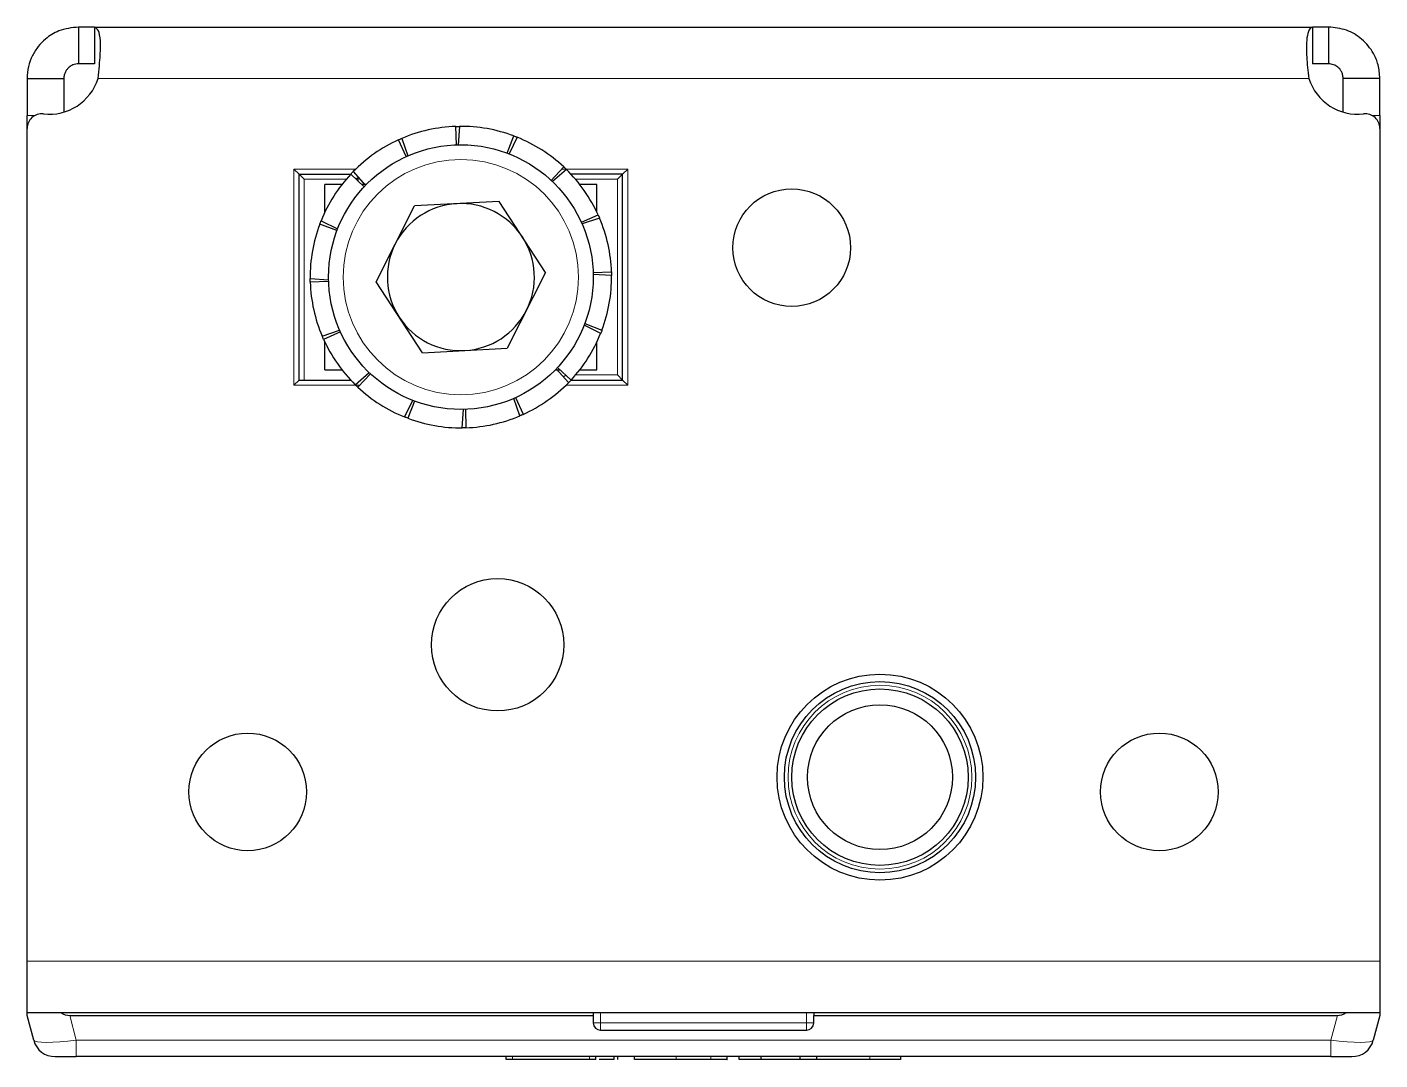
# Model space of a CAD drawing. Header units: millimetres. Extents: x -99 to 5725, y -1571 to 671.
# Drawn here: x 1643.6 to 1735.6, y -1570.9 to -1500.7 of the extents above; entities that cross this region are included whole.
import ezdxf

# ---------------------------------------------------------------- set-up
doc = ezdxf.new("R2010")
doc.units = ezdxf.units.MM

msp = doc.modelspace()

# ---------------------------------------------------------------- linework, layer by layer
at = {"color": 7, "linetype": 'Continuous', "lineweight": 25}
for p, q in [((1647.147, -1500.722), (1647.147, -1503.222)), ((1648.234, -1500.722), (1647.147, -1500.722)), ((1648.234, -1500.722), (1648.234, -1503.222)), ((1648.234, -1500.722), (1731.061, -1500.722)), ((1731.061, -1500.722), (1731.061, -1503.222)), ((1732.147, -1500.722), (1731.061, -1500.722)), ((1732.147, -1500.722), (1732.147, -1503.222)), ((1648.234, -1503.222), (1647.147, -1503.222)), ((1732.147, -1503.222), (1731.061, -1503.222)), ((1643.647, -1504.222), (1646.147, -1504.222)), ((1643.647, -1504.222), (1643.647, -1506.725)), ((1646.147, -1504.222), (1646.147, -1506.504)), ((1735.647, -1504.222), (1733.147, -1504.222)), ((1733.147, -1506.504), (1733.147, -1504.222)), ((1735.647, -1506.725), (1735.647, -1504.222)), ((1643.647, -1507.622), (1643.647, -1506.725)), ((1735.647, -1506.725), (1735.647, -1507.622)), ((1643.647, -1564.222), (1643.647, -1507.622)), ((1672.841, -1508.727), (1672.798, -1507.477)), ((1673.048, -1507.472), (1672.967, -1508.723)), ((1735.647, -1507.622), (1735.647, -1564.222)), ((1669.422, -1509.529), (1668.905, -1508.391)), ((1669.133, -1508.29), (1669.537, -1509.478)), ((1676.307, -1509.294), (1676.745, -1508.124)), ((1676.978, -1508.214), (1676.424, -1509.339)), ((1661.797, -1510.372), (1662.147, -1510.722)), ((1665.83, -1510.544), (1666.657, -1511.487)), ((1679.291, -1511.145), (1680.144, -1510.231)), ((1680.325, -1510.404), (1679.382, -1511.231)), ((1684.147, -1510.722), (1684.497, -1510.372)), ((1662.147, -1510.722), (1665.66, -1510.722)), ((1662.147, -1524.722), (1662.147, -1510.722)), ((1662.147, -1510.722), (1662.497, -1511.072)), ((1663.897, -1513.306), (1663.897, -1511.422)), ((1665.062, -1511.422), (1663.897, -1511.422)), ((1666.57, -1511.578), (1665.657, -1510.725)), ((1666.147, -1510.972), (1666.147, -1511.183)), ((1666.72, -1511.422), (1666.403, -1511.422)), ((1684.147, -1510.722), (1680.635, -1510.722)), ((1682.397, -1511.422), (1681.233, -1511.422)), ((1682.397, -1513.306), (1682.397, -1511.422)), ((1683.797, -1511.072), (1684.147, -1510.722)), ((1684.147, -1524.722), (1684.147, -1510.722)), ((1667.383, -1518.038), (1669.991, -1512.887)), ((1675.755, -1512.571), (1669.991, -1512.887)), ((1678.912, -1517.405), (1675.755, -1512.571)), ((1664.72, -1514.562), (1663.55, -1514.124)), ((1663.64, -1513.891), (1664.765, -1514.445)), ((1681.34, -1513.996), (1682.478, -1513.479)), ((1682.579, -1513.708), (1681.391, -1514.111)), ((1662.898, -1517.821), (1664.149, -1517.902)), ((1678.912, -1517.405), (1676.304, -1522.556)), ((1682.142, -1517.415), (1683.391, -1517.373)), ((1683.397, -1517.622), (1682.146, -1517.541)), ((1664.153, -1518.028), (1662.903, -1518.07)), ((1670.539, -1522.872), (1667.383, -1518.038)), ((1663.716, -1521.736), (1664.903, -1521.332)), ((1664.954, -1521.447), (1663.817, -1521.964)), ((1682.655, -1521.552), (1681.53, -1520.998)), ((1681.575, -1520.881), (1682.745, -1521.319)), ((1663.897, -1524.022), (1663.897, -1522.137)), ((1670.539, -1522.872), (1676.304, -1522.556)), ((1682.397, -1524.022), (1682.397, -1522.137)), ((1663.897, -1524.022), (1665.062, -1524.022)), ((1665.97, -1525.039), (1666.913, -1524.212)), ((1667.004, -1524.298), (1666.15, -1525.212)), ((1679.575, -1524.022), (1679.892, -1524.022)), ((1680.465, -1524.899), (1679.638, -1523.956)), ((1679.724, -1523.865), (1680.638, -1524.719)), ((1681.233, -1524.022), (1682.397, -1524.022)), ((1683.797, -1524.372), (1684.147, -1524.722)), ((1661.797, -1525.072), (1662.147, -1524.722)), ((1662.147, -1524.722), (1665.66, -1524.722)), ((1680.635, -1524.722), (1684.147, -1524.722)), ((1684.147, -1524.722), (1684.497, -1525.072)), ((1669.317, -1527.229), (1669.871, -1526.104)), ((1669.988, -1526.149), (1669.549, -1527.319)), ((1677.161, -1527.153), (1676.758, -1525.966)), ((1676.873, -1525.914), (1677.39, -1527.052)), ((1673.247, -1527.971), (1673.328, -1526.72)), ((1673.454, -1526.716), (1673.496, -1527.966)), ((1643.647, -1567.722), (1643.647, -1564.222)), ((1735.647, -1564.222), (1735.647, -1567.722)), ((1643.647, -1567.922), (1643.647, -1567.722)), ((1643.647, -1567.722), (1735.647, -1567.722)), ((1644.1, -1569.61), (1643.647, -1567.922)), ((1646.545, -1567.922), (1682.147, -1567.922)), ((1682.147, -1567.722), (1682.147, -1567.922)), ((1682.147, -1567.922), (1682.147, -1568.422)), ((1697.147, -1567.722), (1697.147, -1567.922)), ((1697.147, -1568.422), (1697.147, -1567.922)), ((1697.147, -1567.922), (1732.75, -1567.922)), ((1735.647, -1567.922), (1735.195, -1569.61)), ((1735.647, -1567.722), (1735.647, -1567.922)), ((1682.647, -1568.922), (1696.647, -1568.922)), ((1645.549, -1570.722), (1646.998, -1570.722)), ((1732.297, -1570.722), (1646.998, -1570.722)), ((1676.22, -1570.922), (1676.22, -1570.722)), ((1681.899, -1570.922), (1676.654, -1570.922)), ((1682.333, -1570.922), (1682.333, -1570.722)), ((1683.57, -1570.922), (1683.57, -1570.722)), ((1683.823, -1570.922), (1683.823, -1570.722)), ((1684.965, -1570.922), (1684.965, -1570.722)), ((1687.794, -1570.922), (1684.965, -1570.922)), ((1691.261, -1570.947), (1691.261, -1570.722)), ((1692.074, -1570.922), (1692.074, -1570.722)), ((1693.561, -1570.922), (1692.074, -1570.922)), ((1693.561, -1570.922), (1693.561, -1570.722)), ((1696.229, -1570.922), (1693.561, -1570.922)), ((1696.229, -1570.922), (1696.229, -1570.722)), ((1697.36, -1570.922), (1696.229, -1570.922)), ((1697.36, -1570.922), (1697.36, -1570.722)), ((1697.419, -1570.922), (1697.36, -1570.922)), ((1703.075, -1570.922), (1703.075, -1570.722)), ((1732.297, -1570.722), (1733.746, -1570.722))]:
    msp.add_line(p, q, dxfattribs=at)
at = {"color": 8, "linetype": 'Continuous', "lineweight": 18}
for p, q in [((1648.479, -1504.222), (1730.815, -1504.222)), ((1643.647, -1506.725), (1644.207, -1506.725)), ((1735.088, -1506.725), (1735.647, -1506.725)), ((1661.797, -1510.372), (1666.003, -1510.372)), ((1661.797, -1525.072), (1661.797, -1510.372)), ((1680.013, -1510.372), (1684.497, -1510.372)), ((1684.497, -1510.372), (1684.497, -1525.072)), ((1665.347, -1511.072), (1662.497, -1511.072)), ((1662.497, -1511.072), (1662.497, -1524.722)), ((1683.797, -1511.072), (1680.947, -1511.072)), ((1683.797, -1524.372), (1683.797, -1511.072)), ((1680.947, -1524.372), (1683.797, -1524.372)), ((1666.282, -1525.072), (1661.797, -1525.072)), ((1684.497, -1525.072), (1680.292, -1525.072)), ((1643.647, -1564.222), (1735.647, -1564.222)), ((1646.545, -1567.922), (1646.998, -1569.61)), ((1682.647, -1568.422), (1682.147, -1568.422)), ((1682.647, -1567.722), (1682.647, -1568.422)), ((1682.647, -1568.422), (1682.647, -1568.922)), ((1682.647, -1568.422), (1696.647, -1568.422)), ((1696.647, -1568.422), (1696.647, -1567.722)), ((1696.647, -1568.422), (1697.147, -1568.422)), ((1696.647, -1568.422), (1696.647, -1568.922)), ((1732.297, -1569.61), (1732.75, -1567.922)), ((1646.998, -1569.61), (1732.297, -1569.61)), ((1646.998, -1569.61), (1646.998, -1570.722)), ((1732.297, -1570.722), (1732.297, -1569.61)), ((1676.654, -1570.922), (1676.654, -1570.722)), ((1681.899, -1570.922), (1681.899, -1570.722)), ((1687.794, -1570.922), (1687.794, -1570.722)), ((1690.155, -1570.922), (1690.155, -1570.722)), ((1700.965, -1570.922), (1700.965, -1570.722))]:
    msp.add_line(p, q, dxfattribs=at)
at = {"color": 7, "linetype": 'Continuous', "lineweight": 25}
for centre, radius in [((1673.147, -1517.722), 9), ((1695.647, -1515.722), 4), ((1675.647, -1542.722), 4.5), ((1701.647, -1551.722), 7), ((1701.647, -1551.722), 6.5), ((1701.647, -1551.722), 6), ((1701.647, -1551.722), 4.925), ((1658.647, -1552.722), 4), ((1720.647, -1552.722), 4)]:
    msp.add_circle(centre, radius, dxfattribs=at)
at = {"color": 8, "linetype": 'Continuous', "lineweight": 18}
for centre, radius in [((1673.147, -1517.722), 8), ((1701.647, -1551.722), 6.25)]:
    msp.add_circle(centre, radius, dxfattribs=at)
at = {"color": 7, "linetype": 'Continuous', "lineweight": 25}
for centre, radius, start, end in [((1645.147, -1503.15), 3.5, 263.62063, 342.17471), ((1734.147, -1503.15), 3.5, 197.82529, 276.37937), ((1644.647, -1507.622), 1, 83.62063, 180), ((1734.647, -1507.622), 1, 360, 96.37937), ((1673.147, -1517.722), 10.25, 91.95052, 113.05461), ((1673.147, -1517.722), 10.25, 69.45052, 90.55461), ((1673.147, -1517.722), 10.25, 114.45052, 135.55461), ((1673.147, -1517.722), 10.25, 46.95052, 68.05461), ((1673.147, -1517.722), 10.25, 24.45052, 45.55461), ((1673.147, -1517.722), 10.25, 136.95052, 158.05461), ((1673.147, -1517.722), 5, 93.14553, 153.14553), ((1673.147, -1517.722), 5, 33.14553, 93.14553), ((1673.147, -1517.722), 10.25, 159.45052, 180.55461), ((1673.147, -1517.722), 10.25, 1.95052, 23.05461), ((1673.147, -1517.722), 5, 333.14553, 33.14553), ((1673.147, -1517.722), 5, 153.14553, 213.14553), ((1673.147, -1517.722), 10.25, 339.45052, 0.55461), ((1673.147, -1517.722), 10.25, 181.95052, 203.05461), ((1673.147, -1517.722), 5, 213.14553, 273.14553), ((1673.147, -1517.722), 5, 273.14553, 333.14553), ((1673.147, -1517.722), 10.25, 316.95052, 338.05461), ((1673.147, -1517.722), 10.25, 204.45052, 225.55461), ((1673.147, -1517.722), 10.25, 226.95052, 248.05461), ((1673.147, -1517.722), 10.25, 294.45052, 315.55461), ((1673.147, -1517.722), 10.25, 271.95052, 293.05461), ((1673.147, -1517.722), 10.25, 249.45052, 270.55461), ((1682.647, -1568.422), 0.5, 180, 270), ((1696.647, -1568.422), 0.5, 270, 0), ((1645.549, -1569.222), 1.5, 195, 270), ((1733.746, -1569.222), 1.5, 270, 345)]:
    msp.add_arc(centre, radius, start, end, dxfattribs=at)
for centre, major_axis, start_param, end_param in [((1643.647, -1556.33), (3.099, -11.565), 6.030113, 6.216148), ((1735.647, -1556.33), (-3.099, -11.565), 0.067037, 0.253072)]:
    msp.add_ellipse(centre, major_axis=major_axis, ratio=0.250563, start_param=start_param, end_param=end_param, dxfattribs=at)
at = {"color": 8, "linetype": 'Continuous', "lineweight": 18}
for centre, major_axis, start_param, end_param in [((1647.102, -1569.222), (3.003, 0.382), 3.158333, 4.662092), ((1732.193, -1569.222), (3.003, -0.382), 4.762686, 6.266445)]:
    msp.add_ellipse(centre, major_axis=major_axis, ratio=0.123038, start_param=start_param, end_param=end_param, dxfattribs=at)
at = {"color": 7, "linetype": 'Continuous', "lineweight": 25}
for points, knots in [([(1647.147, -1500.722), (1646.691, -1500.772), (1645.886, -1500.862), (1644.976, -1501.431), (1644.385, -1502.031), (1643.984, -1502.663), (1643.703, -1503.407), (1643.666, -1503.945), (1643.647, -1504.222)], [0, 0, 0, 0, 0.254149, 0.448213, 0.574908, 0.708872, 0.850468, 1, 1, 1, 1]), ([(1648.479, -1504.222), (1648.509, -1503.927), (1648.566, -1503.375), (1648.634, -1502.473), (1648.657, -1501.59), (1648.52, -1500.865), (1648.331, -1500.771), (1648.234, -1500.722)], [0, 0, 0, 0, 0.16069, 0.301312, 0.521951, 0.753573, 1, 1, 1, 1]), ([(1731.061, -1500.722), (1731.008, -1500.738), (1730.908, -1500.77), (1730.761, -1501.054), (1730.659, -1501.515), (1730.643, -1502.144), (1730.663, -1502.759), (1730.718, -1503.465), (1730.782, -1503.966), (1730.815, -1504.222)], [0, 0, 0, 0, 0.1440667, 0.2712756, 0.4749075, 0.5979974, 0.7263376, 0.8602454, 1, 1, 1, 1]), ([(1735.647, -1504.222), (1735.623, -1503.906), (1735.576, -1503.315), (1735.177, -1502.37), (1734.464, -1501.503), (1733.366, -1500.846), (1732.561, -1500.764), (1732.147, -1500.722)], [0, 0, 0, 0, 0.17084, 0.319217, 0.548103, 0.767822, 1, 1, 1, 1]), ([(1647.147, -1503.222), (1647.02, -1503.234), (1646.807, -1503.256), (1646.538, -1503.414), (1646.36, -1503.593), (1646.244, -1503.776), (1646.163, -1503.992), (1646.153, -1504.143), (1646.147, -1504.222)], [0, 0, 0, 0, 0.296302, 0.497469, 0.615497, 0.73607, 0.863114, 1, 1, 1, 1]), ([(1733.147, -1504.222), (1733.14, -1504.131), (1733.127, -1503.964), (1733.034, -1503.743), (1732.919, -1503.576), (1732.788, -1503.448), (1732.649, -1503.351), (1732.425, -1503.245), (1732.262, -1503.231), (1732.147, -1503.222)], [0, 0, 0, 0, 0.154359, 0.287283, 0.400435, 0.496544, 0.604314, 0.723151, 1, 1, 1, 1]), ([(1672.798, -1507.477), (1672.84, -1507.476), (1672.903, -1507.474), (1672.986, -1507.473), (1673.027, -1507.472), (1673.048, -1507.472)], [0, 0, 0, 0, 0.499981, 0.749988, 1, 1, 1, 1]), ([(1668.905, -1508.391), (1668.943, -1508.374), (1669, -1508.348), (1669.076, -1508.315), (1669.114, -1508.298), (1669.133, -1508.29)], [0, 0, 0, 0, 0.499981, 0.749988, 1, 1, 1, 1]), ([(1676.745, -1508.124), (1676.784, -1508.139), (1676.843, -1508.161), (1676.92, -1508.191), (1676.959, -1508.207), (1676.978, -1508.214)], [0, 0, 0, 0, 0.499981, 0.749988, 1, 1, 1, 1]), ([(1665.657, -1510.725), (1665.686, -1510.694), (1665.728, -1510.649), (1665.786, -1510.589), (1665.815, -1510.559), (1665.83, -1510.544)], [0, 0, 0, 0, 0.499981, 0.749988, 1, 1, 1, 1]), ([(1680.144, -1510.231), (1680.175, -1510.26), (1680.22, -1510.303), (1680.28, -1510.36), (1680.31, -1510.389), (1680.325, -1510.404)], [0, 0, 0, 0, 0.499981, 0.749988, 1, 1, 1, 1]), ([(1663.55, -1514.124), (1663.564, -1514.085), (1663.586, -1514.026), (1663.617, -1513.949), (1663.632, -1513.91), (1663.64, -1513.891)], [0, 0, 0, 0, 0.499981, 0.749988, 1, 1, 1, 1]), ([(1682.478, -1513.479), (1682.495, -1513.517), (1682.521, -1513.574), (1682.554, -1513.65), (1682.571, -1513.688), (1682.579, -1513.708)], [0, 0, 0, 0, 0.499981, 0.749988, 1, 1, 1, 1]), ([(1662.903, -1518.07), (1662.902, -1518.029), (1662.9, -1517.966), (1662.899, -1517.883), (1662.898, -1517.842), (1662.898, -1517.821)], [0, 0, 0, 0, 0.499981, 0.749988, 1, 1, 1, 1]), ([(1683.391, -1517.373), (1683.393, -1517.414), (1683.395, -1517.477), (1683.396, -1517.56), (1683.397, -1517.602), (1683.397, -1517.622)], [0, 0, 0, 0, 0.499981, 0.749988, 1, 1, 1, 1]), ([(1682.745, -1521.319), (1682.73, -1521.358), (1682.708, -1521.417), (1682.678, -1521.494), (1682.662, -1521.533), (1682.655, -1521.552)], [0, 0, 0, 0, 0.499981, 0.749988, 1, 1, 1, 1]), ([(1663.817, -1521.964), (1663.799, -1521.926), (1663.774, -1521.869), (1663.741, -1521.793), (1663.724, -1521.755), (1663.716, -1521.736)], [0, 0, 0, 0, 0.499981, 0.749988, 1, 1, 1, 1]), ([(1666.15, -1525.212), (1666.12, -1525.183), (1666.075, -1525.141), (1666.015, -1525.083), (1665.985, -1525.054), (1665.97, -1525.039)], [0, 0, 0, 0, 0.499981, 0.749988, 1, 1, 1, 1]), ([(1680.638, -1524.719), (1680.609, -1524.749), (1680.566, -1524.794), (1680.509, -1524.854), (1680.48, -1524.884), (1680.465, -1524.899)], [0, 0, 0, 0, 0.4999808, 0.7499881, 1, 1, 1, 1]), ([(1677.39, -1527.052), (1677.352, -1527.069), (1677.295, -1527.095), (1677.219, -1527.128), (1677.18, -1527.145), (1677.161, -1527.153)], [0, 0, 0, 0, 0.499981, 0.749988, 1, 1, 1, 1]), ([(1669.549, -1527.319), (1669.511, -1527.305), (1669.452, -1527.282), (1669.375, -1527.252), (1669.336, -1527.237), (1669.317, -1527.229)], [0, 0, 0, 0, 0.4999808, 0.7499881, 1, 1, 1, 1]), ([(1673.496, -1527.966), (1673.455, -1527.967), (1673.392, -1527.969), (1673.309, -1527.97), (1673.267, -1527.971), (1673.247, -1527.971)], [0, 0, 0, 0, 0.499981, 0.749988, 1, 1, 1, 1]), ([(1676.654, -1570.922), (1676.59, -1570.922), (1676.462, -1570.922), (1676.321, -1570.922), (1676.235, -1570.922), (1676.225, -1570.922), (1676.22, -1570.922)], [0, 0, 0, 0, 0.281303, 0.555629, 0.773878, 1, 1, 1, 1]), ([(1682.333, -1570.922), (1682.325, -1570.922), (1682.308, -1570.922), (1682.192, -1570.922), (1682.051, -1570.922), (1681.95, -1570.922), (1681.899, -1570.922)], [0, 0, 0, 0, 0.285248, 0.560563, 0.777151, 1, 1, 1, 1]), ([(1683.57, -1570.922), (1683.518, -1570.922), (1683.408, -1570.922), (1683.108, -1570.922), (1682.824, -1570.922), (1682.619, -1570.922), (1682.554, -1570.922)], [0, 0, 0, 0, 0.255277, 0.538303, 0.854078, 1, 1, 1, 1]), ([(1683.393, -1570.922), (1683.28, -1570.922), (1683.036, -1570.922), (1682.731, -1570.922), (1682.555, -1570.922), (1682.554, -1570.922)], [0, 0, 0, 0, 0.466249, 0.997338, 1, 1, 1, 1]), ([(1690.155, -1570.922), (1689.997, -1570.922), (1689.638, -1570.922), (1688.838, -1570.922), (1688.206, -1570.922), (1687.794, -1570.922)], [0, 0, 0, 0, 0.216742, 0.489643, 1, 1, 1, 1]), ([(1691.245, -1570.922), (1691.25, -1570.922), (1691.277, -1570.922), (1691.12, -1570.922), (1690.752, -1570.922), (1690.366, -1570.922), (1690.155, -1570.922)], [0, 0, 0, 0, 0.061615, 0.333035, 0.637399, 1, 1, 1, 1]), ([(1700.965, -1570.922), (1700.464, -1570.922), (1699.528, -1570.922), (1698.336, -1570.922), (1697.61, -1570.922), (1697.43, -1570.922), (1697.419, -1570.922)], [0, 0, 0, 0, 0.3819835, 0.7133523, 0.984017, 1, 1, 1, 1]), ([(1703.075, -1570.922), (1702.705, -1570.922), (1702.016, -1570.922), (1701.298, -1570.922), (1700.965, -1570.922)], [0, 0, 0, 0, 0.5368, 1, 1, 1, 1])]:
    msp.add_open_spline(points, degree=3, knots=knots, dxfattribs=at)
at = {"color": 8, "linetype": 'Continuous', "lineweight": 18}
for points, knots in [([(1665.992, -1511.037), (1666.007, -1511.032), (1666.044, -1511.02), (1666.089, -1510.999), (1666.124, -1510.984), (1666.144, -1510.974), (1666.146, -1510.972), (1666.147, -1510.972)], [0, 0, 0, 0, 0.166986, 0.400819, 0.616896, 0.816203, 1, 1, 1, 1]), ([(1680.147, -1524.472), (1680.149, -1524.471), (1680.151, -1524.47), (1680.171, -1524.459), (1680.206, -1524.444), (1680.25, -1524.424), (1680.287, -1524.411), (1680.303, -1524.406)], [0, 0, 0, 0, 0.183797, 0.383104, 0.599181, 0.833014, 1, 1, 1, 1])]:
    msp.add_open_spline(points, degree=3, knots=knots, dxfattribs=at)

doc.saveas('drawing.dxf')
